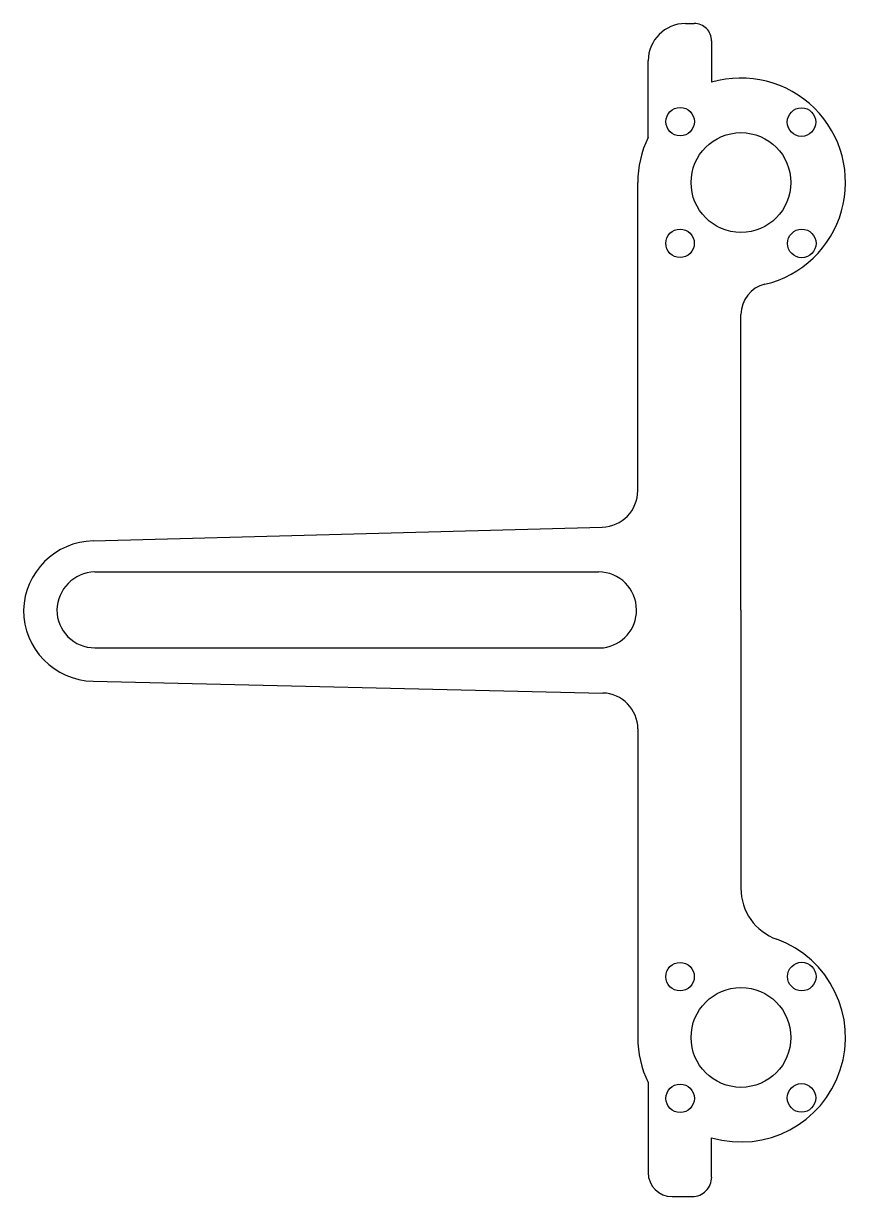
# Model space of a CAD drawing. Header units: millimetres. Extents: x -8 to 79, y -62 to 62.
import ezdxf

# ---------------------------------------------------------------- set-up
doc = ezdxf.new("R2010")
doc.units = ezdxf.units.MM
doc.layers.add('Sketch', color=7, linetype='CONTINUOUS')

msp = doc.modelspace()

# ---------------------------------------------------------------- linework, layer by layer
at = {"layer": 'Sketch'}
for p, q in [((62.16, 61.75), (63.08, 61.75)), ((64.91, 59.91), (64.91, 55.56)), ((58.24, 49.75), (58.24, 57.82)), ((57.14, 12.57), (57.14, 45)), ((68, 0), (68, 31.12)), ((-0.16, 7.28), (53.4, 8.73)), ((0, 4.01), (53.01, 4.01)), ((68, 0), (68, -29.3)), ((0, -3.98), (53.53, -3.98)), ((-0.17, -7.5), (53.45, -8.74)), ((57.14, -12.52), (57.14, -45)), ((58.24, -49.75), (58.24, -59.23)), ((64.91, -59.7), (64.91, -55.56)), ((60.75, -61.75), (62.87, -61.75))]:
    msp.add_line(p, q, dxfattribs=at)
for centre, radius in [((61.6, 51.41), 1.5), ((74.37, 51.36), 1.5), ((68, 45), 5.25), ((61.59, 38.6), 1.5), ((74.4, 38.59), 1.5), ((61.59, -38.6), 1.5), ((74.4, -38.59), 1.5), ((68, -45), 5.25), ((61.6, -51.41), 1.5), ((74.37, -51.36), 1.5)]:
    msp.add_circle(centre, radius, dxfattribs=at)
for centre, radius, start, end in [((62.16, 57.82), 3.92, 90, 180), ((63.08, 59.91), 1.83, -0.0008, 90), ((68, 45), 11, -76.7856, 106.2936), ((68, 45), 10.86, 154.0778, 180), ((71.26, 31.12), 3.26, 103.2144, 180), ((53.3, 12.57), 3.84, -88.4519, 0), ((0, -0.22), 7.5, 91.2095, 178.352), ((0.11, -0.08), 4.09, 91.5727, 178.8291), ((53, 0), 4.01, 0.0083, 89.8673), ((0, 0), 7.5, 180, -91.3349), ((0, 0), 3.98, 179.9352, -90.0006), ((53, 0), 4.01, -82.4197, 0.0083), ((53.37, -12.52), 3.78, 0, 88.669), ((73.71, -29.3), 5.71, 180, -109.9715), ((68, -45), 11, -106.2932, 70.0285), ((68, -45), 10.86, 180, -154.0783), ((60.75, -59.23), 2.52, 180, -90), ((62.87, -59.7), 2.05, -90, 0.0058)]:
    msp.add_arc(centre, radius, start, end, dxfattribs=at)

doc.saveas('drawing.dxf')
